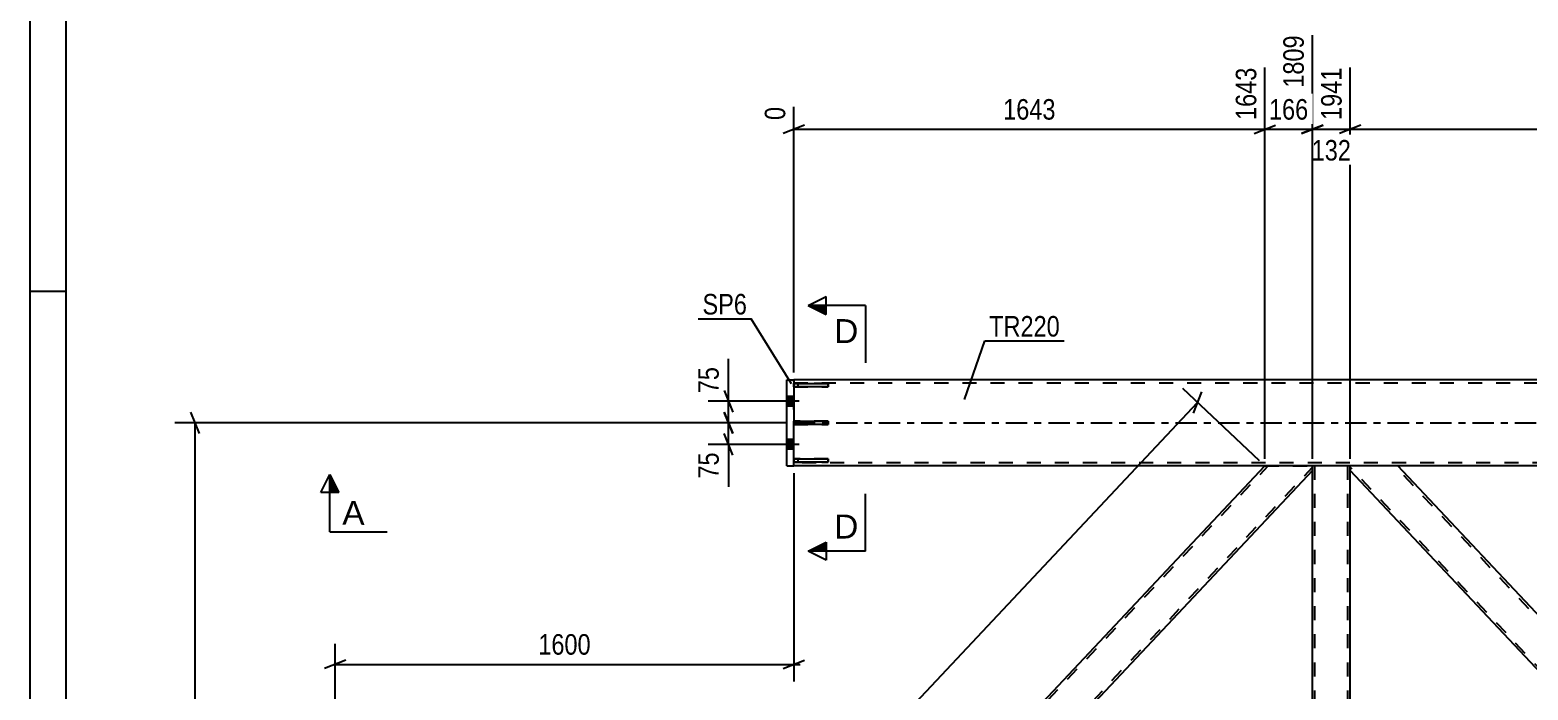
# Model space of a CAD drawing. Header units: millimetres. Extents: x -107 to 734, y -429 to 165.
# Drawn here: x -106.6 to 102.5, y -37.3 to 54.8 of the extents above; entities that cross this region are included whole.
import ezdxf

# ---------------------------------------------------------------- set-up
doc = ezdxf.new("R2010")
doc.units = ezdxf.units.MM
doc.linetypes.add('DXK_LINE_DOT2', pattern=[3.9198, 1.9599, -1.9599])
doc.linetypes.add('DXK_LINE_DOT3', pattern=[5.9187, 2.979, -0.9799, 0.9799, -0.9799])
doc.styles.add('Arial', font='ARIAL.TTF', dxfattribs={"height": 0.2})
doc.styles.add('Arial Narrow', font='ARIALN.TTF', dxfattribs={"height": 0.2})

# ---------------------------------------------------------------- blocks, each defined once
blk = doc.blocks.new('Unknown-761544594-1163')
at = {"color": 5, "linetype": 'Continuous'}
for p, q in [((-106.6, 165.33), (-106.6, -428.67)), ((-101.6, 160.33), (-101.6, -423.67)), ((-101.6, 18.33), (-106.6, 18.33))]:
    blk.add_line(p, q, dxfattribs=at)
blk = doc.blocks.new('Part-761544594-1720 - 1651')
at = {"color": 7, "linetype": 'DXK_LINE_DOT2'}
for p, q in [((4.8, -5.02), (0, -5.02)), ((0, -5.02), (0, -5.5)), ((0, -5.5), (4.8, -5.5)), ((0.6, -5.5), (0.6, -5.02)), ((4.8, -5.5), (4.8, -5.02))]:
    blk.add_line(p, q, dxfattribs=at)
blk = doc.blocks.new('Part-761544594-1797 - 1651')
at = {"color": 7, "linetype": 'DXK_LINE_DOT2'}
for p, q in [((4.8, 0.24), (0, 0.24)), ((0, 0.24), (0, -0.24)), ((0.6, -0.24), (0.6, 0.24)), ((4.8, -0.24), (4.8, 0.24)), ((0, -0.24), (4.8, -0.24))]:
    blk.add_line(p, q, dxfattribs=at)
blk = doc.blocks.new('Part-761544594-1862 - 1651')
at = {"color": 2, "linetype": 'Continuous'}
for p, q in [((-1, -6), (-1, 6)), ((-1, 6), (0, 6)), ((0, 6), (0, 5.5)), ((0, 5.02), (0, 0.24)), ((0, -5.02), (0, -0.24)), ((-1, -6), (0, -6)), ((0, -6), (0, -5.5))]:
    blk.add_line(p, q, dxfattribs=at)
at = {"color": 7, "linetype": 'DXK_LINE_DOT2'}
for p, q in [((0, 6), (0, -0.24)), ((0, 5.5), (0, 5.02)), ((0, -0.24), (0, 0.24)), ((0, -5.5), (0, -5.02))]:
    blk.add_line(p, q, dxfattribs=at)
blk = doc.blocks.new('Part-761544594-1721 - 1651')
at = {"color": 7, "linetype": 'DXK_LINE_DOT2'}
for p, q in [((4.8, 5.5), (0, 5.5)), ((0, 5.5), (0, 5.02)), ((0, 5.02), (4.8, 5.02)), ((0.6, 5.02), (0.6, 5.5)), ((4.8, 5.02), (4.8, 5.5))]:
    blk.add_line(p, q, dxfattribs=at)
blk = doc.blocks.new('Bolt-761544594-1785 - 1651')
at = {"linetype": 'Continuous'}
for points in [[(-1, 3.66), (-1, 2.34), (0, 2.34), (0, 3.66)], [(-1, 3.66), (-1, 2.34), (0, 2.34), (0, 3.66)], [(-1, -2.34), (-1, -3.66), (0, -3.66), (0, -2.34)], [(-1, -2.34), (-1, -3.66), (0, -3.66), (0, -2.34)]]:
    blk.add_hatch(color=1, dxfattribs=at).paths.add_polyline_path(points)
at = {"color": 1, "linetype": 'Continuous'}
for p, q in [((0.76, 3), (-4, 3)), ((0.76, 3), (-4, 3)), ((0, 3.66), (-1, 3.66)), ((0, 3.66), (-1, 3.66)), ((0, 2.34), (-1, 2.34)), ((0, 2.34), (-1, 2.34)), ((0.76, -3), (-4, -3)), ((0.76, -3), (-4, -3)), ((0, -2.34), (-1, -2.34)), ((0, -2.34), (-1, -2.34)), ((0, -3.66), (-1, -3.66)), ((0, -3.66), (-1, -3.66))]:
    blk.add_line(p, q, dxfattribs=at)
blk = doc.blocks.new('Part-761544594-1755 - 1651')
at = {"color": 2, "linetype": 'Continuous'}
for p, q in [((563.64, 6), (0, 6)), ((437.4, -6), (0, -6))]:
    blk.add_line(p, q, dxfattribs=at)
at = {"color": 7, "linetype": 'DXK_LINE_DOT2'}
for p, q in [((0, -6), (0, 6)), ((0, 5.6), (563.64, 5.6)), ((563.64, -5.6), (0, -5.6))]:
    blk.add_line(p, q, dxfattribs=at)
at = {"color": 7, "linetype": 'DXK_LINE_DOT3'}
blk.add_line((0, 0), (563.64, 0), dxfattribs=at)
blk = doc.blocks.new('Part-761544594-1774 - 1651')
at = {"color": 2, "linetype": 'Continuous'}
for p, q in [((0, -5.02), (4.8, -5.02)), ((0, -5.02), (0, -5.5)), ((4.8, -5.5), (0, -5.5)), ((4.8, -5.02), (4.8, -5.5))]:
    blk.add_line(p, q, dxfattribs=at)
at = {"color": 7, "linetype": 'DXK_LINE_DOT2'}
blk.add_line((0.6, -5.5), (0.6, -5.02), dxfattribs=at)
blk = doc.blocks.new('Part-761544594-1794 - 1651')
at = {"color": 2, "linetype": 'Continuous'}
for p, q in [((0, -0.24), (0, 0.24)), ((0, 0.24), (4.8, 0.24)), ((4.8, 0.24), (4.8, -0.24)), ((4.8, -0.24), (0, -0.24))]:
    blk.add_line(p, q, dxfattribs=at)
at = {"color": 7, "linetype": 'DXK_LINE_DOT2'}
blk.add_line((0.6, -0.24), (0.6, 0.24), dxfattribs=at)
blk = doc.blocks.new('Part-761544594-1795 - 1651')
at = {"color": 2, "linetype": 'Continuous'}
for p, q in [((0, 5.02), (0, 5.5)), ((0, 5.5), (4.8, 5.5)), ((4.8, 5.02), (0, 5.02)), ((4.8, 5.5), (4.8, 5.02))]:
    blk.add_line(p, q, dxfattribs=at)
at = {"color": 7, "linetype": 'DXK_LINE_DOT2'}
blk.add_line((0.6, 5.02), (0.6, 5.5), dxfattribs=at)
blk = doc.blocks.new('Part-761544594-1964 - 1651')
at = {"color": 2, "linetype": 'Continuous'}
for p, q in [((-42.36, -120.94), (65.73, -6)), ((72.36, -6.66), (72.36, -6)), ((72.36, -6.66), (18.62, -63.8)), ((-35.73, -121.6), (15, -67.65)), ((-42.36, -121.6), (-42.36, -120.94))]:
    blk.add_line(p, q, dxfattribs=at)
at = {"color": 7, "linetype": 'DXK_LINE_DOT2'}
for p, q in [((-42.36, -121.41), (66.17, -6)), ((-36.17, -121.6), (72.36, -6.19)), ((65.73, -6), (72.36, -6)), ((15, -67.65), (18.62, -63.8)), ((-42.36, -121.6), (-35.73, -121.6))]:
    blk.add_line(p, q, dxfattribs=at)
blk = doc.blocks.new('Part-761544594-1969 - 1651')
at = {"color": 7, "linetype": 'DXK_LINE_DOT2'}
for p, q in [((186.17, -6), (77.64, -121.41)), ((192.36, -6.19), (83.83, -121.6)), ((192.36, -6), (185.73, -6)), ((135, -59.95), (131.38, -63.8)), ((138.62, -63.8), (135, -67.65)), ((84.27, -121.6), (77.64, -121.6))]:
    blk.add_line(p, q, dxfattribs=at)
at = {"color": 2, "linetype": 'Continuous'}
for p, q in [((185.73, -6), (135, -59.95)), ((192.36, -6.66), (192.36, -6)), ((192.36, -6.66), (138.62, -63.8)), ((131.38, -63.8), (77.64, -120.94)), ((84.27, -121.6), (135, -67.65)), ((77.64, -121.6), (77.64, -120.94))]:
    blk.add_line(p, q, dxfattribs=at)
blk = doc.blocks.new('Part-761544594-1974 - 1651')
at = {"color": 2, "linetype": 'Continuous'}
for p, q in [((77.64, -6.66), (77.64, -6)), ((135, -59.95), (84.27, -6)), ((131.38, -63.8), (77.64, -6.66)), ((134.56, -60.41), (131.38, -63.8)), ((135, -59.95), (134.56, -60.41))]:
    blk.add_line(p, q, dxfattribs=at)
at = {"color": 7, "linetype": 'DXK_LINE_DOT2'}
for p, q in [((84.27, -6), (77.64, -6)), ((131.6, -63.57), (77.64, -6.19)), ((134.78, -60.18), (83.83, -6)), ((131.6, -63.57), (131.61, -63.55))]:
    blk.add_line(p, q, dxfattribs=at)
blk = doc.blocks.new('Part-761544594-2025 - 1651')
at = {"color": 7, "linetype": 'DXK_LINE_DOT2'}
for p, q in [((77.64, -6), (72.36, -6)), ((72.36, -6.66), (72.36, -6)), ((72.68, -121.6), (72.68, -6)), ((77.32, -121.6), (77.32, -6)), ((77.64, -6.66), (77.64, -6)), ((72.36, -121.6), (72.36, -120.94)), ((77.64, -121.6), (77.64, -120.94)), ((72.36, -121.6), (77.64, -121.6))]:
    blk.add_line(p, q, dxfattribs=at)
at = {"color": 2, "linetype": 'Continuous'}
for p, q in [((72.36, -120.94), (72.36, -6.66)), ((77.64, -120.94), (77.64, -6.66))]:
    blk.add_line(p, q, dxfattribs=at)
blk = doc.blocks.new('StraightDimension-761544594-2381 - 1651')
at = {"color": 7, "linetype": 'Continuous'}
for p, q in [((77.64, -5), (77.64, 49.55)), ((185.73, -5), (185.73, 49.55)), ((79.14, 41.53), (76.14, 40.33)), ((77.64, 40.93), (185.73, 40.93)), ((184.23, 40.33), (187.23, 41.53))]:
    blk.add_line(p, q, dxfattribs=at)
at = {"color": 0, "linetype": 'Continuous'}
blk.add_wipeout([(185.13, 50.15), (180.93, 50.15), (180.93, 41.63), (185.13, 41.63)], dxfattribs=at)
at = {"color": 0}
blk.add_wipeout([(135.94, 41.68), (135.94, 45.88), (127.43, 45.88), (127.43, 41.68)], dxfattribs=at)
at = {"color": 3, "linetype": 'Continuous', "style": 'Arial Narrow'}
blk.add_text('4643', height=2.863, rotation=90.0002, dxfattribs=at).set_placement((184.53, 42.23))
at = {"color": 3, "style": 'Arial Narrow'}
blk.add_text('2702', height=2.863, dxfattribs=at).set_placement((128.03, 42.28))
blk = doc.blocks.new('StraightDimension-761544594-2686 - 1651')
at = {"color": 7, "linetype": 'Continuous'}
for p, q in [((-1, 0), (-86.39, 0)), ((-82.94, -1.5), (-84.14, 1.5)), ((-83.54, -127.63), (-83.54, 0)), ((-84.14, -126.13), (-82.94, -129.13)), ((-65, -127.63), (-86.39, -127.63))]:
    blk.add_line(p, q, dxfattribs=at)
at = {"color": 0}
blk.add_wipeout([(-84.29, -59.56), (-88.49, -59.56), (-88.49, -68.07), (-84.29, -68.07)], dxfattribs=at)
at = {"color": 3, "style": 'Arial Narrow'}
blk.add_text('3191', height=2.863, rotation=90.0002, dxfattribs=at).set_placement((-84.89, -67.47))
blk = doc.blocks.new('StraightDimension-761544594-2236 - 1651')
at = {"color": 7, "linetype": 'Continuous'}
for p, q in [((-9.73, 4.5), (-8.53, 1.5)), ((-2, 3), (-11.98, 3)), ((-9.13, 0), (-9.13, 3)), ((-1, 0), (-11.98, 0)), ((-8.53, -1.5), (-9.73, 1.5))]:
    blk.add_line(p, q, dxfattribs=at)
at = {"color": 0}
blk.add_wipeout([(-9.88, 8.38), (-14.08, 8.38), (-14.08, 3.52), (-9.88, 3.52)], dxfattribs=at)
at = {"color": 7, "linetype": 'Continuous'}
blk.add_line((-9.13, 3), (-9.13, 8.91), dxfattribs=at)
blk.add_line((-9.13, 3), (-9.13, 8.91), dxfattribs=at)
at = {"color": 3, "style": 'Arial Narrow'}
blk.add_text('75', height=2.863, rotation=90.0002, dxfattribs=at).set_placement((-10.48, 4.13))
blk = doc.blocks.new('StraightDimension-761544594-2253 - 1651')
at = {"color": 7, "linetype": 'Continuous'}
for p, q in [((-1, 0), (-11.98, 0)), ((-9.73, 1.5), (-8.53, -1.5)), ((-9.13, -3), (-9.13, 0)), ((-8.53, -4.5), (-9.73, -1.5)), ((-2, -3), (-11.98, -3))]:
    blk.add_line(p, q, dxfattribs=at)
at = {"color": 0}
blk.add_wipeout([(-9.88, -3.53), (-14.08, -3.53), (-14.08, -8.38), (-9.88, -8.38)], dxfattribs=at)
at = {"color": 7, "linetype": 'Continuous'}
blk.add_line((-9.13, -3), (-9.13, -8.91), dxfattribs=at)
blk.add_line((-9.13, -3), (-9.13, -8.91), dxfattribs=at)
at = {"color": 3, "style": 'Arial Narrow'}
blk.add_text('75', height=2.863, rotation=90.0002, dxfattribs=at).set_placement((-10.48, -7.78))
blk = doc.blocks.new('StraightDimension-761544594-2392 - 1651')
at = {"color": 7, "linetype": 'Continuous'}
for p, q in [((72.36, -5), (72.36, 54.05)), ((77.64, -5), (77.64, 49.55)), ((70.86, 40.33), (73.86, 41.53)), ((72.36, 40.93), (77.64, 40.93)), ((79.14, 41.53), (76.14, 40.33))]:
    blk.add_line(p, q, dxfattribs=at)
at = {"color": 0, "linetype": 'Continuous'}
blk.add_wipeout([(77.04, 50.15), (72.84, 50.15), (72.84, 41.63), (77.04, 41.63)], dxfattribs=at)
at = {"color": 0}
blk.add_wipeout([(78.34, 35.98), (78.34, 40.18), (71.66, 40.18), (71.66, 35.98)], dxfattribs=at)
at = {"color": 3, "linetype": 'Continuous', "style": 'Arial Narrow'}
blk.add_text('1941', height=2.863, rotation=90.0002, dxfattribs=at).set_placement((76.44, 42.23))
at = {"color": 3, "style": 'Arial Narrow'}
blk.add_text('132', height=2.863, dxfattribs=at).set_placement((72.26, 36.58))
blk = doc.blocks.new('StraightDimension-761544594-2400 - 1651')
at = {"color": 7, "linetype": 'Continuous'}
for p, q in [((72.36, -5), (72.36, 54.05)), ((65.73, -5), (65.73, 49.55)), ((64.23, 40.33), (67.23, 41.53)), ((65.73, 40.93), (72.36, 40.93)), ((73.86, 41.53), (70.86, 40.33))]:
    blk.add_line(p, q, dxfattribs=at)
at = {"color": 0}
blk.add_wipeout([(72.39, 41.68), (72.39, 45.88), (65.7, 45.88), (65.7, 41.68)], dxfattribs=at)
at = {"color": 0, "linetype": 'Continuous'}
blk.add_wipeout([(71.76, 54.65), (67.56, 54.65), (67.56, 46.13), (71.76, 46.13)], dxfattribs=at)
at = {"color": 3, "linetype": 'Continuous', "style": 'Arial Narrow'}
blk.add_text('1809', height=2.863, rotation=90.0002, dxfattribs=at).set_placement((71.16, 46.73))
at = {"color": 3, "style": 'Arial Narrow'}
blk.add_text('166', height=2.863, dxfattribs=at).set_placement((66.3, 42.28))
blk = doc.blocks.new('StraightDimension-761544594-2411 - 1651')
at = {"color": 7, "linetype": 'Continuous'}
for p, q in [((65.73, -5), (65.73, 49.55)), ((0, 7), (0, 44.06)), ((1.5, 41.53), (-1.5, 40.33)), ((0, 40.93), (65.73, 40.93)), ((64.23, 40.33), (67.23, 41.53))]:
    blk.add_line(p, q, dxfattribs=at)
at = {"color": 0, "linetype": 'Continuous'}
for points in [[(65.13, 50.15), (60.93, 50.15), (60.93, 41.63), (65.13, 41.63)], [(-0.6, 44.66), (-4.8, 44.66), (-4.8, 41.63), (-0.6, 41.63)]]:
    blk.add_wipeout(points, dxfattribs=at)
at = {"color": 0}
blk.add_wipeout([(37.12, 41.68), (37.12, 45.88), (28.61, 45.88), (28.61, 41.68)], dxfattribs=at)
at = {"color": 3, "linetype": 'Continuous', "style": 'Arial Narrow'}
for s, height, p in [('1643', 2.863, (64.53, 42.23)), ('0', 2.86, (-1.2, 42.23))]:
    blk.add_text(s, height=height, rotation=90.0002, dxfattribs=at).set_placement(p)
at = {"color": 3, "style": 'Arial Narrow'}
blk.add_text('1643', height=2.863, dxfattribs=at).set_placement((29.21, 42.28))
blk = doc.blocks.new('StraightDimension-761544594-2605 - 1651')
at = {"color": 7, "linetype": 'Continuous'}
for p, q in [((0, -7), (0, -36.08)), ((-64, -115.8), (-64, -30.83)), ((-62.5, -33.08), (-65.5, -34.28)), ((-1.5, -34.28), (1.5, -33.08)), ((-64, -33.68), (0, -33.68)), ((0, -33.68), (0.86, -33.68))]:
    blk.add_line(p, q, dxfattribs=at)
at = {"color": 0}
blk.add_wipeout([(-27.74, -32.93), (-27.74, -28.73), (-36.26, -28.73), (-36.26, -32.93)], dxfattribs=at)
at = {"color": 3, "style": 'Arial Narrow'}
blk.add_text('1600', height=2.863, dxfattribs=at).set_placement((-35.66, -32.33))
blk = doc.blocks.new('StraightDimension-761544594-9809 - 1651')
at = {"color": 7, "linetype": 'Continuous'}
for p, q in [((65, -5.31), (54.26, 4.79)), ((55.75, 1.33), (56.93, 4.34)), ((-51.75, -112.1), (56.34, 2.83)), ((-43.09, -120.25), (-53.83, -110.15)), ((-51.16, -110.6), (-52.34, -113.61))]:
    blk.add_line(p, q, dxfattribs=at)
at = {"color": 0}
blk.add_wipeout([(4.66, -51.02), (1.6, -48.14), (-4.23, -54.34), (-1.17, -57.22)], dxfattribs=at)
at = {"color": 3, "style": 'Arial Narrow'}
blk.add_text('3945', height=2.863, rotation=46.7591, dxfattribs=at).set_placement((-1.2, -56.37))
blk = doc.blocks.new('SectionMark-761544594-11680 - 1651')
at = {"linetype": 'Continuous'}
for points in [[(4.5, 16.37), (4.5, 15.12), (2, 16.37)], [(4.5, -16.63), (4.5, -17.88), (2, -17.88)]]:
    blk.add_hatch(color=6, dxfattribs=at).paths.add_polyline_path(points)
at = {"color": 6, "linetype": 'Continuous'}
for p, q in [((2, 16.37), (4.5, 17.62)), ((4.5, 15.12), (4.5, 17.62)), ((10, 16.37), (2, 16.37)), ((2, 16.37), (4.5, 15.12)), ((2, -17.88), (4.5, -16.63)), ((4.5, -16.63), (4.5, -19.13)), ((10, -17.88), (2, -17.88)), ((4.5, -19.13), (2, -17.88))]:
    blk.add_line(p, q, dxfattribs=at)
at = {"color": 0, "linetype": 'Continuous'}
for points in [[(9, 11.12), (9, 14.62), (5.63, 14.62), (5.63, 11.12)], [(9, -16.13), (9, -12.63), (5.63, -12.63), (5.63, -16.13)]]:
    blk.add_wipeout(points, dxfattribs=at)
at = {"color": 6, "linetype": 'Continuous'}
for p, q in [((10, 16.37), (10, 8.37)), ((10, -17.88), (10, -9.88))]:
    blk.add_line(p, q, dxfattribs=at)
at = {"color": 3, "linetype": 'Continuous', "style": 'Arial'}
for p in [(5.63, 11.12), (5.63, -16.13)]:
    blk.add_text('D', height=3.34, dxfattribs=at).set_placement(p)
blk = doc.blocks.new('Mark-761544594-1751 - 1651')
at = {"color": 0}
blk.add_wipeout([(37.12, 12.03), (37.12, 15.03), (27.26, 15.03), (27.26, 12.03)], dxfattribs=at)
blk.add_wipeout([(37.12, 12.03), (37.12, 15.03), (27.26, 15.03), (27.26, 12.03)], dxfattribs=at)
at = {"color": 30, "linetype": 'Continuous'}
for p, q in [((23.79, 3.27), (26.66, 11.43)), ((26.66, 11.43), (37.72, 11.43))]:
    blk.add_line(p, q, dxfattribs=at)
at = {"color": 3, "style": 'Arial Narrow'}
blk.add_text('TR220', height=2.863, dxfattribs=at).set_placement((27.26, 12.03))
blk = doc.blocks.new('Mark-761544594-1858 - 1651')
at = {"color": 0}
blk.add_wipeout([(-6.54, 15.11), (-6.54, 18.11), (-12.75, 18.11), (-12.75, 15.11)], dxfattribs=at)
blk.add_wipeout([(-6.54, 15.11), (-6.54, 18.11), (-12.75, 18.11), (-12.75, 15.11)], dxfattribs=at)
at = {"color": 30, "linetype": 'Continuous'}
for p in [(-13.35, 14.51), (-0.35, 5.42)]:
    blk.add_line(p, (-5.94, 14.51), dxfattribs=at)
at = {"color": 3, "style": 'Arial Narrow'}
blk.add_text('SP6', height=2.863, dxfattribs=at).set_placement((-12.75, 15.11))
blk = doc.blocks.new('SectionMark-761544594-3269 - 1651')
at = {"color": 6, "linetype": 'Continuous'}
for p in [(-66.02, -9.71), (-64.77, -15.21)]:
    blk.add_line(p, (-64.76, -7.21), dxfattribs=at)
at = {"color": 0, "linetype": 'Continuous'}
blk.add_wipeout([(-59.91, -14.22), (-59.91, -10.72), (-63.02, -10.72), (-63.02, -14.22)], dxfattribs=at)
at = {"linetype": 'Continuous'}
blk.add_hatch(color=6, dxfattribs=at).paths.add_polyline_path([(-63.52, -9.72), (-64.77, -9.71), (-64.76, -7.21)])
at = {"color": 6, "linetype": 'Continuous'}
for p, q in [((-64.76, -7.21), (-63.52, -9.72)), ((-63.52, -9.72), (-66.02, -9.71)), ((-64.77, -15.21), (-56.77, -15.22))]:
    blk.add_line(p, q, dxfattribs=at)
at = {"color": 3, "linetype": 'Continuous', "style": 'Arial'}
blk.add_text('A', height=3.34, rotation=-0.063, dxfattribs=at).set_placement((-63.02, -14.22))

msp = doc.modelspace()

# ---------------------------------------------------------------- block references
for name in ['Unknown-761544594-1163', 'Part-761544594-1862 - 1651', 'Part-761544594-1755 - 1651', 'Part-761544594-1721 - 1651', 'Part-761544594-1795 - 1651', 'Bolt-761544594-1785 - 1651', 'Part-761544594-1797 - 1651', 'Part-761544594-1794 - 1651', 'Part-761544594-1964 - 1651', 'Part-761544594-1720 - 1651', 'Part-761544594-1774 - 1651', 'Part-761544594-2025 - 1651', 'Part-761544594-1969 - 1651', 'Part-761544594-1974 - 1651']:
    msp.add_blockref(name, (0, 0))

# ---------------------------------------------------------------- next in the draw order: block references
for name in ['StraightDimension-761544594-2381 - 1651', 'StraightDimension-761544594-2686 - 1651']:
    msp.add_blockref(name, (0, 0))

# ---------------------------------------------------------------- next in the draw order: block references
for name in ['StraightDimension-761544594-2392 - 1651', 'StraightDimension-761544594-2236 - 1651']:
    msp.add_blockref(name, (0, 0))

# ---------------------------------------------------------------- next in the draw order: block references
for name in ['StraightDimension-761544594-2400 - 1651', 'StraightDimension-761544594-2253 - 1651']:
    msp.add_blockref(name, (0, 0))

# ---------------------------------------------------------------- next in the draw order: block references
for name in ['StraightDimension-761544594-2411 - 1651', 'StraightDimension-761544594-2605 - 1651']:
    msp.add_blockref(name, (0, 0))

# ---------------------------------------------------------------- next in the draw order: block references
msp.add_blockref('StraightDimension-761544594-9809 - 1651', (0, 0))

# ---------------------------------------------------------------- next in the draw order: block references
for name in ['Mark-761544594-1858 - 1651', 'SectionMark-761544594-11680 - 1651', 'Mark-761544594-1751 - 1651']:
    msp.add_blockref(name, (0, 0))

# ---------------------------------------------------------------- next in the draw order: block references
msp.add_blockref('SectionMark-761544594-3269 - 1651', (0, 0))

doc.saveas('drawing.dxf')
